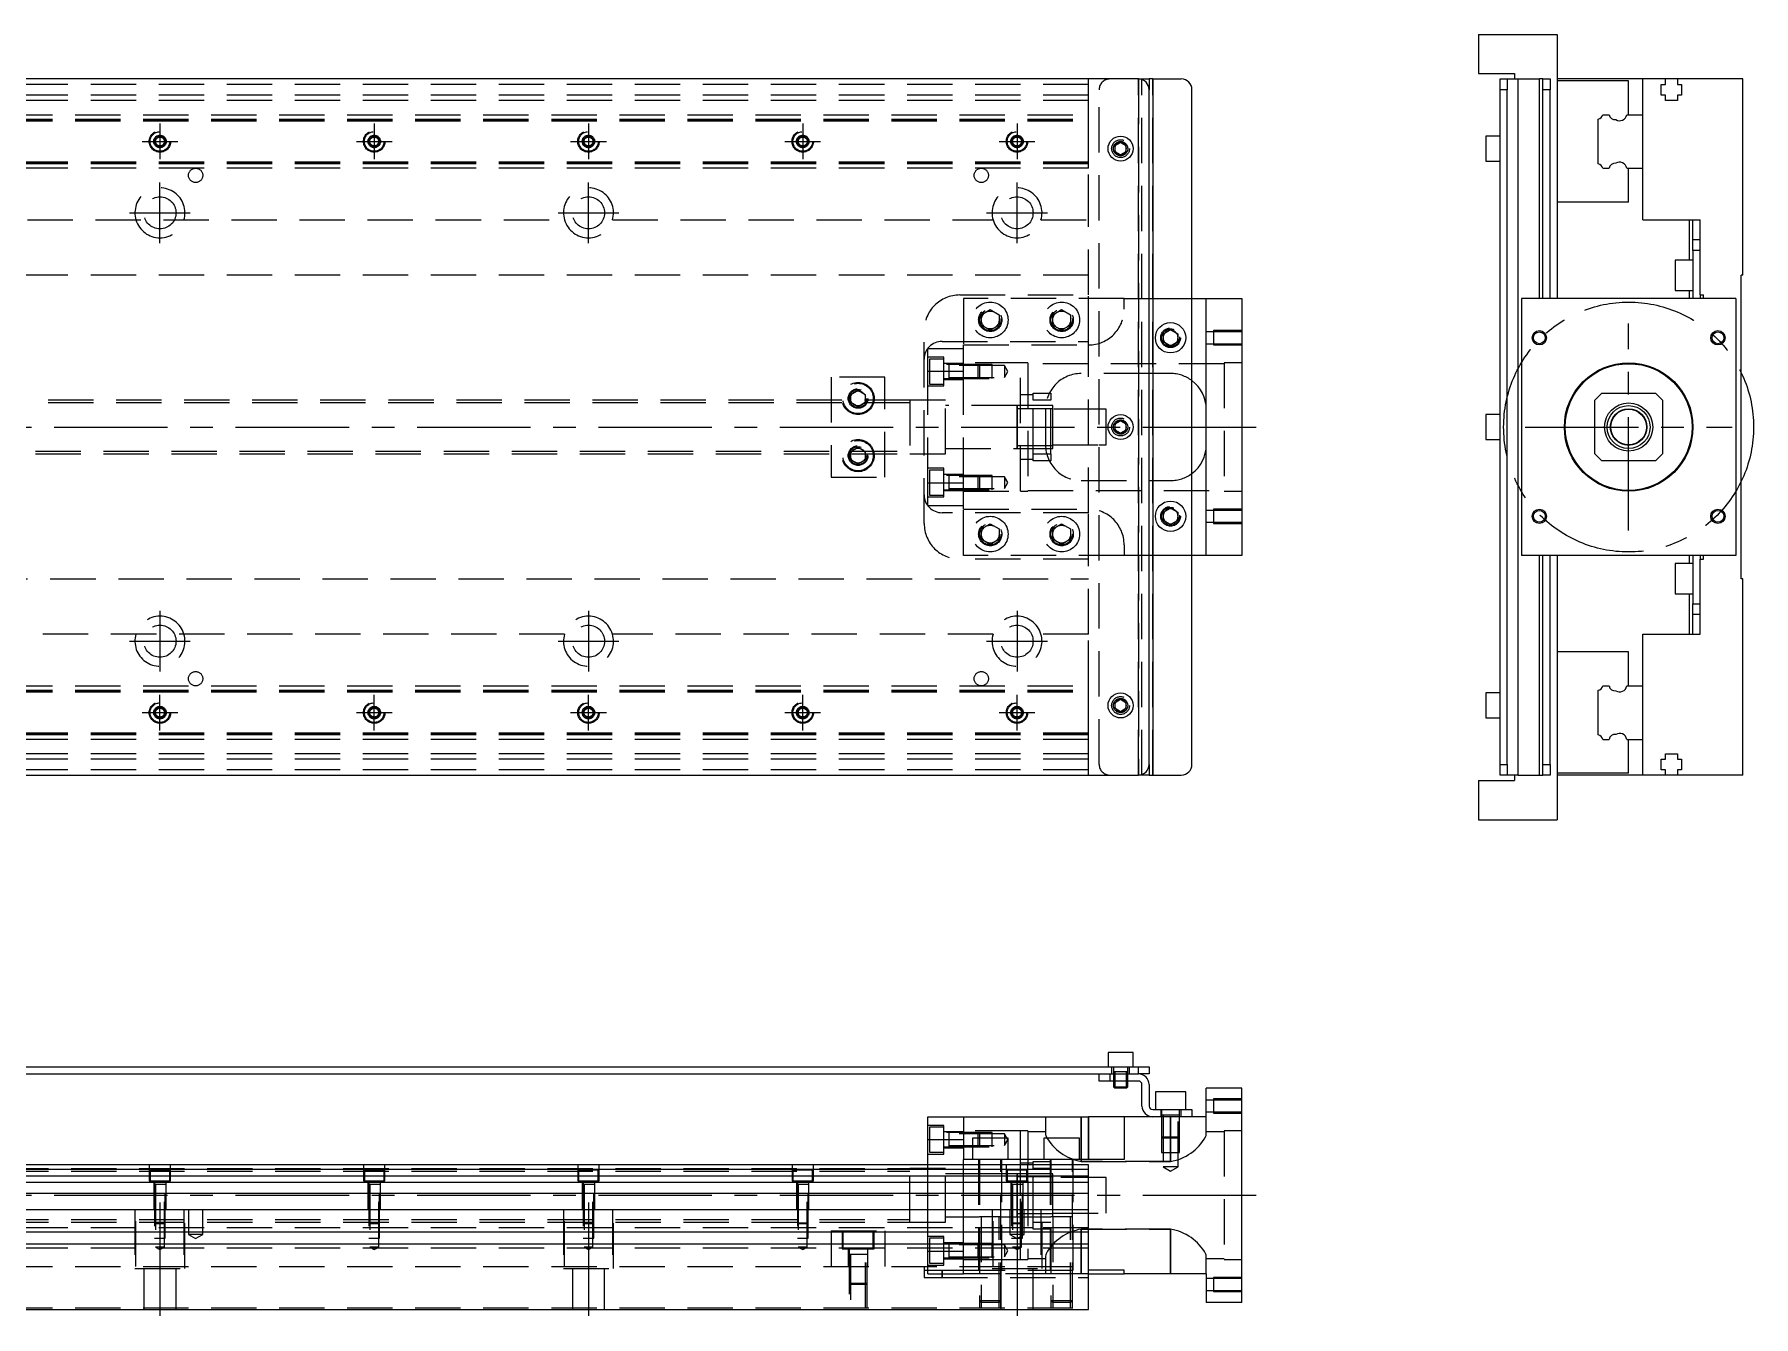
# Model space of a CAD drawing. Extents: x -21 to 963, y -308 to 112.
# Drawn here: x 481.8 to 963.3, y -249.2 to 110 of the extents above; entities that cross this region are included whole.
import ezdxf

# ---------------------------------------------------------------- set-up
doc = ezdxf.new("R2010")
doc.units = 0
doc.linetypes.add('CENTER', pattern=[50.8, 31.75, -6.35, 6.35, -6.35])
doc.linetypes.add('DASHED', pattern=[19.05, 12.7, -6.35])
doc.layers.get('0').update_dxf_attribs({"linetype": 'CONTINUOUS'})
doc.layers.add('CENTER', color=1, linetype='CENTER')

msp = doc.modelspace()

# ---------------------------------------------------------------- linework, layer by layer
at = {"color": 7, "linetype": 'CONTINUOUS'}
for p, q in [((886.27, 110), (886.27, 99)), ((886.27, 110), (908.27, 110)), ((908.27, 110), (908.27, 36)), ((791, 97.5), (3, 97.5)), ((791, 97.5), (794, 97.5)), ((794, 97.5), (794, 94.5)), ((795, 97.5), (794, 97.5)), ((795, 97.5), (795, -97.5)), ((795, 97.5), (803, 97.5)), ((886.27, 99), (896.27, 99)), ((892.27, 97.5), (894.27, 97.5)), ((892.27, 94.5), (892.27, 97.5)), ((894.27, 97.5), (897.27, 97.5)), ((894.27, 97.5), (894.27, 94.5)), ((896.27, 99), (896.27, 97.5)), ((897.27, 97.5), (897.27, -97.5)), ((897.27, 97.5), (903.27, 97.5)), ((903.27, 36), (903.27, 97.5)), ((904.27, 97.5), (903.27, 97.5)), ((904.27, 97.5), (906.27, 97.5)), ((904.27, 94.5), (904.27, 97.5)), ((906.27, 97.5), (906.27, 94.5)), ((932.27, 97.5), (908.27, 97.5)), ((928.27, 97), (908.27, 97)), ((928.27, 87.5), (928.27, 97)), ((932.27, 87.5), (932.27, 97.5)), ((938.57, 97.5), (932.27, 97.5)), ((941.97, 97.5), (938.57, 97.5)), ((938.57, 96), (938.57, 97.5)), ((941.97, 97.5), (941.97, 96)), ((960.27, 97.5), (941.97, 97.5)), ((960.27, 42.5), (960.27, 97.5)), ((794, -94.5), (794, 94.5)), ((806, -94.5), (806, 94.5)), ((894.27, 94.5), (892.27, 94.5)), ((892.27, -94.5), (892.27, 94.5)), ((894.27, -94.5), (894.27, 94.5)), ((906.27, 94.5), (904.27, 94.5)), ((904.27, 36), (904.27, 94.5)), ((906.27, 36), (906.27, 94.5)), ((937.42, 96), (938.57, 96)), ((937.42, 93), (937.42, 96)), ((938.57, 93), (937.42, 93)), ((938.57, 91.5), (938.57, 93)), ((941.97, 91.5), (938.57, 91.5)), ((941.97, 96), (943.12, 96)), ((941.97, 93), (941.97, 91.5)), ((943.12, 93), (941.97, 93)), ((943.12, 96), (943.12, 93)), ((921.022272, 87.5), (922.79668, 87.5)), ((927.747372, 87.5), (932.27, 87.5)), ((932.27, 72.5), (932.27, 87.5)), ((932.27, 72.5), (932.27, 87.5)), ((919.77, 73.752272), (919.77, 86.247728)), ((784.5, 78.866026), (786, 79.73205)), ((784.5, 77.133974), (784.5, 78.866026)), ((786, 76.26795), (784.5, 77.133974)), ((786, 79.73205), (787.5, 78.866026)), ((787.5, 77.133974), (786, 76.26795)), ((787.5, 78.866026), (787.5, 77.133974)), ((888.27, 81.5), (888.27, 78)), ((892.27, 81.5), (888.27, 81.5)), ((888.27, 78), (888.27, 74.5)), ((888.27, 74.5), (892.27, 74.5)), ((921.022272, 72.5), (922.79668, 72.5)), ((927.747372, 72.5), (932.27, 72.5)), ((928.27, 63), (928.27, 72.5)), ((932.27, 58), (932.27, 72.5)), ((928.27, 63), (908.27, 63)), ((932.27, 58), (948.27, 58)), ((945.27, 46.75), (945.27, 58)), ((946.27, 52.5), (946.27, 58)), ((948.27, 37), (948.27, 58)), ((946.27, 52.5), (948.27, 52.5)), ((946.27, 49.5), (946.27, 52.5)), ((948.27, 49.5), (946.27, 49.5)), ((946.27, 49.5), (946.27, 36)), ((941.27, 46.75), (941.27, 42.5)), ((946.27, 46.75), (941.27, 46.75)), ((941.27, 42.5), (941.27, 38.25)), ((960.27, 42.5), (959.77, 42.5)), ((959.77, -42.5), (959.77, 42.5)), ((806, 36), (810, 36)), ((810, 36), (820, 36)), ((810, -36), (810, 36)), ((820, 36), (820, -36)), ((958.27, 36), (898.27, 36)), ((898.27, 36), (898.27, -36)), ((941.27, 38.25), (946.27, 38.25)), ((945.27, 36), (945.27, 38.25)), ((948.27, 37), (949.27, 37)), ((948.27, 37), (948.27, 36)), ((949.27, 36), (949.27, 37)), ((958.27, 36), (958.27, -36)), ((798, 26.1547), (800, 27.309402)), ((798, 23.8453), (798, 26.1547)), ((800, 27.309402), (802, 26.1547)), ((802, 26.1547), (802, 23.8453)), ((800, 22.690598), (798, 23.8453)), ((802, 23.8453), (800, 22.690598)), ((920.77, 9.5), (918.77, 7.5)), ((918.77, -7.5), (918.77, 7.5)), ((920.77, 9.5), (935.77, 9.5)), ((937.77, 7.5), (935.77, 9.5)), ((937.77, 7.5), (937.77, -7.5)), ((784.5, 0.866026), (786, 1.73205)), ((784.5, -0.866026), (784.5, 0.866026)), ((786, 1.73205), (787.5, 0.866026)), ((787.5, 0.866026), (787.5, -0.866026)), ((888.27, 3.5), (888.27, 0)), ((892.27, 3.5), (888.27, 3.5)), ((888.27, 0), (888.27, -3.5)), ((786, -1.73205), (784.5, -0.866026)), ((787.5, -0.866026), (786, -1.73205)), ((888.27, -3.5), (892.27, -3.5)), ((918.77, -7.5), (920.77, -9.5)), ((935.77, -9.5), (920.77, -9.5)), ((935.77, -9.5), (937.77, -7.5)), ((798, -23.8453), (800, -22.690598)), ((798, -26.1547), (798, -23.8453)), ((800, -22.690598), (802, -23.8453)), ((802, -23.8453), (802, -26.1547)), ((800, -27.309402), (798, -26.1547)), ((802, -26.1547), (800, -27.309402)), ((810, -36), (806, -36)), ((820, -36), (810, -36)), ((958.27, -36), (898.27, -36)), ((903.27, -97.5), (903.27, -36)), ((904.27, -94.5), (904.27, -36)), ((906.27, -94.5), (906.27, -36)), ((908.27, -36), (908.27, -110)), ((941.27, -38.25), (941.27, -42.5)), ((946.27, -38.25), (941.27, -38.25)), ((945.27, -38.25), (945.27, -36)), ((946.27, -36), (946.27, -49.5)), ((948.27, -36), (948.27, -37)), ((948.27, -58), (948.27, -37)), ((948.27, -37), (949.27, -37)), ((949.27, -37), (949.27, -36)), ((941.27, -42.5), (941.27, -46.75)), ((960.27, -42.5), (959.77, -42.5)), ((960.27, -97.5), (960.27, -42.5)), ((941.27, -46.75), (946.27, -46.75)), ((945.27, -58), (945.27, -46.75)), ((946.27, -52.5), (946.27, -49.5)), ((946.27, -49.5), (948.27, -49.5)), ((948.27, -52.5), (946.27, -52.5)), ((946.27, -58), (946.27, -52.5)), ((932.27, -72.5), (932.27, -58)), ((932.27, -58), (948.27, -58)), ((928.27, -63), (908.27, -63)), ((928.27, -72.5), (928.27, -63)), ((784.5, -77.133974), (786, -76.26795)), ((786, -76.26795), (787.5, -77.133974)), ((888.27, -74.5), (888.27, -78)), ((892.27, -74.5), (888.27, -74.5)), ((919.77, -86.247728), (919.77, -73.752272)), ((921.022272, -72.5), (922.79668, -72.5)), ((927.747372, -72.5), (932.27, -72.5)), ((932.27, -87.5), (932.27, -72.5)), ((932.27, -87.5), (932.27, -72.5)), ((784.5, -78.866026), (784.5, -77.133974)), ((786, -79.73205), (784.5, -78.866026)), ((787.5, -78.866026), (786, -79.73205)), ((787.5, -77.133974), (787.5, -78.866026)), ((888.27, -78), (888.27, -81.5)), ((888.27, -81.5), (892.27, -81.5)), ((921.022272, -87.5), (922.79668, -87.5)), ((927.747372, -87.5), (932.27, -87.5)), ((928.27, -97), (928.27, -87.5)), ((932.27, -97.5), (932.27, -87.5)), ((794, -94.5), (794, -97.5)), ((892.27, -94.5), (894.27, -94.5)), ((892.27, -97.5), (892.27, -94.5)), ((894.27, -94.5), (894.27, -97.5)), ((904.27, -94.5), (906.27, -94.5)), ((904.27, -97.5), (904.27, -94.5)), ((906.27, -94.5), (906.27, -97.5)), ((937.42, -93), (938.57, -93)), ((937.42, -96), (937.42, -93)), ((938.57, -96), (937.42, -96)), ((938.57, -91.5), (941.97, -91.5)), ((938.57, -93), (938.57, -91.5)), ((938.57, -97.5), (938.57, -96)), ((941.97, -91.5), (941.97, -93)), ((941.97, -93), (943.12, -93)), ((941.97, -96), (941.97, -97.5)), ((943.12, -96), (941.97, -96)), ((943.12, -93), (943.12, -96)), ((3, -97.5), (791, -97.5)), ((794, -97.5), (791, -97.5)), ((794, -97.5), (795, -97.5)), ((795, -97.5), (803, -97.5)), ((886.27, -99), (896.27, -99)), ((886.27, -99), (886.27, -110)), ((894.27, -97.5), (892.27, -97.5)), ((897.27, -97.5), (894.27, -97.5)), ((896.27, -97.5), (896.27, -99)), ((897.27, -97.5), (903.27, -97.5)), ((903.27, -97.5), (904.27, -97.5)), ((906.27, -97.5), (904.27, -97.5)), ((928.27, -97), (908.27, -97)), ((932.27, -97.5), (908.27, -97.5)), ((938.57, -97.5), (932.27, -97.5)), ((941.97, -97.5), (938.57, -97.5)), ((960.27, -97.5), (941.97, -97.5)), ((886.27, -110), (908.27, -110)), ((789.5, -175.199332), (782.5, -175.199332)), ((782.5, -175.199332), (782.5, -179.199332)), ((789.5, -179.199332), (789.5, -175.199332)), ((472, -179.2), (791, -179.2)), ((472, -181.2), (783, -181.2)), ((780, -183.199332), (780, -181.199332)), ((783, -181.199332), (783, -183.199332)), ((783, -181.199332), (791, -181.199332)), ((783, -181.199332), (791, -181.199332)), ((791, -181.199332), (791, -179.199332)), ((791, -179.199332), (794, -179.199332)), ((794, -181.199332), (791, -181.199332)), ((794, -179.199332), (794, -181.199332)), ((783, -183.199332), (780, -183.199332)), ((791, -183.199332), (783, -183.199332)), ((784, -183.199332), (784, -184.849332)), ((784, -184.849332), (788, -184.849332)), ((784, -184.849332), (784.35, -185.199332)), ((784.35, -183.199332), (784.35, -185.199332)), ((787.65, -185.199332), (784.35, -185.199332)), ((787.65, -185.199332), (787.65, -183.199332)), ((787.65, -185.199332), (788, -184.849332)), ((788, -184.849332), (788, -183.199332)), ((792, -190.199332), (792, -184.199332)), ((794, -184.199332), (794, -190.199332)), ((804.25, -186.199332), (795.75, -186.199332)), ((795.75, -186.199332), (795.75, -191.199332)), ((804.25, -191.199332), (804.25, -186.199332)), ((810, -193.199332), (810, -185.199332)), ((820, -185.199332), (810, -185.199332)), ((820, -245.199332), (820, -185.199332)), ((795, -191.199332), (803, -191.199332)), ((803, -193.199332), (803, -191.199332)), ((803, -191.199332), (806, -191.199332)), ((806, -191.199332), (806, -193.199332)), ((732, -199.546856), (732, -193.199332)), ((732, -193.199332), (742, -193.199332)), ((742, -193.199332), (742, -205.199332)), ((742, -193.199332), (777, -193.199332)), ((777, -205.199332), (777, -193.199332)), ((787, -193.199332), (777, -193.199332)), ((787, -193.199332), (787, -205.199332)), ((795, -193.199332), (787, -193.199332)), ((803, -193.199332), (795, -193.199332)), ((806, -193.199332), (803, -193.199332)), ((810, -193.199332), (806, -193.199332)), ((732, -199.546856), (742, -199.546856)), ((732, -206.699332), (732, -199.546856)), ((754.5, -199.199332), (744.5, -199.199332)), ((744.5, -199.199332), (744.5, -205.199332)), ((754.5, -205.199332), (754.5, -199.199332)), ((774.5, -199.199332), (764.5, -199.199332)), ((764.5, -199.199332), (764.5, -205.199332)), ((774.5, -205.199332), (774.5, -199.199332)), ((777, -206.7), (465.5, -206.7)), ((742, -206.699332), (742, -205.199332)), ((787, -205.199332), (742, -205.199332)), ((777, -247.199332), (777, -206.699332)), ((777, -207.952272), (465.5, -207.952272)), ((465.5, -209.72668), (777, -209.72668)), ((777, -211.623076), (465.5, -211.623076)), ((757, -214.999278), (757, -209.499332)), ((758, -210.074332), (757, -210.074332)), ((759.75, -210.074332), (758, -210.074332)), ((761.5, -210.074332), (759.75, -210.074332)), ((766.5, -210.074332), (761.5, -210.074332)), ((767, -210.074332), (766.5, -210.074332)), ((777, -214.677372), (465.5, -214.677372)), ((757, -221.199338), (757, -214.999278)), ((17, -219.2), (777, -219.2)), ((757, -220.324332), (767, -220.324332)), ((777, -225.5), (17, -225.5)), ((777, -228.9), (17, -228.9)), ((787, -236.199332), (777, -236.199332)), ((777, -237.199332), (787, -237.199332)), ((787, -237.199332), (787, -236.199332)), ((810, -237.199332), (787, -237.199332)), ((810, -237.199332), (810, -245.199332)), ((820, -245.199332), (810, -245.199332)), ((17, -247.2), (777, -247.2))]:
    msp.add_line(p, q, dxfattribs=at)
at = {"color": 3, "linetype": 'DASHED'}
for p, q in [((777, 87.5), (777, 97.5)), ((791, -97.5), (791, 97.5)), ((791, 97.5), (791, -97.5)), ((792, -97.5), (792, 97.5)), ((795, -97.5), (795, 97.5)), ((777, 96), (17, 96)), ((777, 93), (17, 93)), ((777, 91.5), (17, 91.5)), ((780, -94.5), (780, 94.5)), ((17, 87.5), (777, 87.5)), ((777, 86.247728), (777, 87.5)), ((17, 86.247728), (777, 86.247728)), ((17, 86.1147), (777, 86.1147)), ((17, 86.1), (777, 86.1)), ((17, 85.8), (777, 85.8)), ((777, 73.752272), (777, 86.247728)), ((515.5, 80), (515.516134, 80.21941)), ((515.75, 80.721688), (517, 81.443376)), ((515.75, 79.278312), (515.75, 80.721688)), ((517, 78.556624), (515.75, 79.278312)), ((517, 81.443376), (518.25, 80.721688)), ((518.25, 79.278312), (517, 78.556624)), ((518.25, 80.721688), (518.25, 79.278312)), ((575.5, 80), (575.516134, 80.21941)), ((575.75, 80.721688), (577, 81.443376)), ((575.75, 79.278312), (575.75, 80.721688)), ((577, 78.556624), (575.75, 79.278312)), ((577, 81.443376), (578.25, 80.721688)), ((578.25, 79.278312), (577, 78.556624)), ((578.25, 80.721688), (578.25, 79.278312)), ((635.5, 80), (635.516134, 80.21941)), ((635.75, 80.721688), (637, 81.443376)), ((635.75, 79.278312), (635.75, 80.721688)), ((637, 78.556624), (635.75, 79.278312)), ((637, 81.443376), (638.25, 80.721688)), ((638.25, 79.278312), (637, 78.556624)), ((638.25, 80.721688), (638.25, 79.278312)), ((695.5, 80), (695.516134, 80.21941)), ((695.75, 80.721688), (697, 81.443376)), ((695.75, 79.278312), (695.75, 80.721688)), ((697, 78.556624), (695.75, 79.278312)), ((697, 81.443376), (698.25, 80.721688)), ((698.25, 79.278312), (697, 78.556624)), ((698.25, 80.721688), (698.25, 79.278312)), ((755.75, 80.721688), (757, 81.443376)), ((755.75, 79.278312), (755.75, 80.721688)), ((757, 78.556624), (755.75, 79.278312)), ((757, 81.443376), (758.25, 80.721688)), ((758.25, 79.278312), (757, 78.556624)), ((758.25, 80.721688), (758.25, 79.278312)), ((758.477374, 80.25955), (758.5, 80)), ((787.973226, 78.326156), (788, 78)), ((777, 74.2), (17, 74.2)), ((777, 73.9), (17, 73.9)), ((777, 73.8853), (17, 73.8853)), ((777, 73.752272), (17, 73.752272)), ((777, 72.5), (17, 72.5)), ((777, 72.5), (777, 73.752272)), ((777, 58), (777, 72.5)), ((403.708204, 58), (630.291796, 58)), ((643.708204, 58), (750.291796, 58)), ((763.708204, 58), (777, 58)), ((777, 37), (777, 58)), ((777, 42.5), (29.1, 42.5)), ((741, 37), (777, 37)), ((742, 36), (742, 23)), ((787, 36), (742, 36)), ((777, 24), (777, 37)), ((787, 33), (787, 36)), ((787, 36), (794, 36)), ((794, 36), (806, 36)), ((747, 31.443376), (749.5, 32.886752)), ((747, 28.556624), (747, 31.443376)), ((749.5, 32.886752), (752, 31.443376)), ((752, 31.443376), (752, 28.556624)), ((752.477798, 30.364306), (752.5, 30)), ((767, 31.443376), (769.5, 32.886752)), ((767, 28.556624), (767, 31.443376)), ((769.5, 32.886752), (772, 31.443376)), ((772, 31.443376), (772, 28.556624)), ((772.477798, 30.364306), (772.5, 30)), ((731, -27), (731, 27)), ((749.5, 27.113248), (747, 28.556624)), ((752, 28.556624), (749.5, 27.113248)), ((769.5, 27.113248), (767, 28.556624)), ((772, 28.556624), (769.5, 27.113248)), ((802.483582, 25.286038), (802.5, 25)), ((812, 26.65), (810, 26.65)), ((812, 26.999994), (812, 23.000006)), ((820, 26.999994), (812, 26.999994)), ((820, 26.65), (812, 26.65)), ((732, 22), (742, 22)), ((732, 15.652476), (732, 22)), ((736.5, 19.55635), (732, 19.55635)), ((736, 24), (777, 24)), ((736.5, 11.55635), (736.5, 19.55635)), ((742, 15.652476), (742, 23)), ((742, 23), (777, 23)), ((742, 15.652476), (742, 22)), ((777, -24), (777, 24)), ((810, 23.35), (812, 23.35)), ((812, 23.35), (820, 23.35)), ((812, 23.000006), (820, 23.000006)), ((732, 15.652476), (742, 15.652476)), ((732, -15.652476), (732, 15.652476)), ((732.5, 19.05635), (732.5, 12.05635)), ((736.5, 19.05635), (732.5, 19.05635)), ((742, 17.80635), (736.5, 17.80635)), ((750, 17.556344), (736.5, 17.556344)), ((737.9, 17.556354), (737.9, 13.556344)), ((753.5, 17.20635), (737.9, 17.20635)), ((758, 18), (742, 18)), ((758, 18), (742, 18)), ((742, -15.652476), (742, 15.652476)), ((742, -15.652476), (742, 15.652476)), ((746.15, 13.55635), (746.15, 17.55635)), ((746.5, 17.20635), (746.15, 17.55635)), ((746.5, 17.20635), (746.5, 13.90635)), ((750, 13.556354), (750, 17.556344)), ((753.5, 17.20635), (753.5, 13.90635)), ((754.452628, 15.55635), (753.5, 17.20635)), ((753.5, 13.90635), (754.452628, 15.55635)), ((758, -18), (758, 18)), ((760, 18), (758, 18)), ((760, 18), (760, -18)), ((815, 17.75), (760, 17.75)), ((794, 15), (775, 15)), ((800, 15), (794, 15)), ((815, 18), (815, -18)), ((820, 18), (815, 18)), ((720, 14), (705, 14)), ((705, 14), (705, -14)), ((710.5, 9.1547), (712.5, 10.309402)), ((712.5, 10.309402), (714.5, 9.1547)), ((720, -14), (720, 14)), ((732, 11.55635), (736.5, 11.55635)), ((732.5, 12.05635), (736.5, 12.05635)), ((736.5, 13.556354), (750, 13.556354)), ((736.5, 13.30635), (742, 13.30635)), ((737.9, 13.90635), (753.5, 13.90635)), ((746.15, 13.55635), (746.5, 13.90635)), ((727.005, 7.5), (425, 7.5)), ((727, 6.75), (425, 6.75)), ((710, 8), (710.018502, 8.303588)), ((710.5, 6.8453), (710.5, 9.1547)), ((712.5, 5.690598), (710.5, 6.8453)), ((714.5, 6.8453), (712.5, 5.690598)), ((714.5, 9.1547), (714.5, 6.8453)), ((737, 7.5), (727.005, 7.5)), ((727.005, 7.5), (727.005, -7.5)), ((737, -7.5), (737, 7.5)), ((737, -7.5), (737, 7.5)), ((757.005, 6), (737, 6)), ((756.995, 6), (737, 6)), ((766.5, 6), (756.995, 6)), ((757.005, 6), (756.995, 6)), ((757, -6.000006), (757, 6.000006)), ((757, 5.125), (757, 6.000006)), ((757, 5.325034), (757, 6)), ((757, 6), (757, -6)), ((757, 5.125), (757, -5.125)), ((767, 5.125), (757, 5.125)), ((766.5, 6), (757.005, 6)), ((761.5, 9), (758, 9)), ((761.5, 9.5), (766.5, 9.5)), ((761.5, 7.5), (761.5, 9.5)), ((761.5, -7.5), (761.5, 7.5)), ((766.5, 7.5), (761.5, 7.5)), ((765, 5), (765, -5)), ((766.5, 9.5), (766.5, 7.5)), ((766.5, -7.5), (766.5, 7.5)), ((767, 6), (766.5, 6)), ((767, -6), (767, 6)), ((780, 5), (767, 5)), ((782, 5), (780, 5)), ((782, -5), (782, 5)), ((784, 0), (784.023172, 0.30356)), ((425, -6.75), (727, -6.75)), ((425, -7.5), (727.005, -7.5)), ((710.5, -6.8453), (712.5, -5.690598)), ((710.5, -9.1547), (710.5, -6.8453)), ((712.5, -10.309402), (710.5, -9.1547)), ((712.5, -5.690598), (714.5, -6.8453)), ((714.5, -9.1547), (712.5, -10.309402)), ((714.5, -6.8453), (714.5, -9.1547)), ((714.983582, -7.713962), (715, -8)), ((727.005, -7.5), (737, -7.5)), ((737, -6), (757.005, -6)), ((737, -6), (756.995, -6)), ((756.995, -6), (766.5, -6)), ((756.995, -6), (757.005, -6)), ((757, -6.000006), (757, -5.125)), ((757, -5.125), (767, -5.125)), ((757, -6), (757, -5.325218)), ((757.005, -6), (766.5, -6)), ((758, -9), (761.5, -9)), ((761.5, -7.5), (766.5, -7.5)), ((761.5, -9.5), (761.5, -7.5)), ((766.5, -9.5), (761.5, -9.5)), ((766.5, -6), (767, -6)), ((766.5, -7.5), (766.5, -9.5)), ((767, -5), (780, -5)), ((780, -5), (782, -5)), ((705, -14), (720, -14)), ((736.5, -11.55635), (732, -11.55635)), ((732.5, -12.05635), (732.5, -19.05635)), ((736.5, -12.05635), (732.5, -12.05635)), ((736.5, -19.55635), (736.5, -11.55635)), ((742, -13.30635), (736.5, -13.30635)), ((750, -13.556354), (736.5, -13.556347)), ((737.9, -13.556344), (737.9, -17.556354)), ((753.5, -13.90635), (737.9, -13.90635)), ((746.15, -17.55635), (746.15, -13.55635)), ((746.5, -13.90635), (746.15, -13.55635)), ((746.5, -13.90635), (746.5, -17.20635)), ((750, -17.556344), (750, -13.556354)), ((753.5, -13.90635), (753.5, -17.20635)), ((754.452628, -15.55635), (753.5, -13.90635)), ((732, -15.652476), (742, -15.652476)), ((732, -22), (732, -15.652476)), ((732.5, -19.05635), (736.5, -19.05635)), ((736.5, -17.556351), (750, -17.556344)), ((736.5, -17.80635), (742, -17.80635)), ((737.9, -17.20635), (753.5, -17.20635)), ((742, -22), (742, -15.652476)), ((742, -23), (742, -15.652476)), ((742, -18), (758, -18)), ((742, -18), (758, -18)), ((746.15, -17.55635), (746.5, -17.20635)), ((753.5, -17.20635), (754.452628, -15.55635)), ((758, -18), (760, -18)), ((760, -17.75), (815, -17.75)), ((775, -15), (794, -15)), ((794, -15), (800, -15)), ((815, -18), (820, -18)), ((732, -19.55635), (736.5, -19.55635)), ((732, -22), (742, -22)), ((777, -24), (736, -24)), ((742, -23), (777, -23)), ((742, -36), (742, -23)), ((777, -37), (777, -24)), ((812, -23.35), (810, -23.35)), ((812, -23.000006), (812, -26.999994)), ((820, -23.000006), (812, -23.000006)), ((820, -23.35), (812, -23.35)), ((747, -28.556624), (749.5, -27.113248)), ((747, -31.443376), (747, -28.556624)), ((749.5, -27.113248), (752, -28.556624)), ((752, -28.556624), (752, -31.443376)), ((767, -28.556624), (769.5, -27.113248)), ((767, -31.443376), (767, -28.556624)), ((769.5, -27.113248), (772, -28.556624)), ((772, -28.556624), (772, -31.443376)), ((802.483582, -24.713962), (802.5, -25)), ((810, -26.65), (812, -26.65)), ((812, -26.65), (820, -26.65)), ((812, -26.999994), (820, -26.999994)), ((746.5, -30), (746.520026, -29.653944)), ((749.5, -32.886752), (747, -31.443376)), ((752, -31.443376), (749.5, -32.886752)), ((766.5, -30), (766.520026, -29.653944)), ((769.5, -32.886752), (767, -31.443376)), ((772, -31.443376), (769.5, -32.886752)), ((787, -33), (787, -36)), ((777, -37), (741, -37)), ((787, -36), (742, -36)), ((777, -58), (777, -37)), ((794, -36), (787, -36)), ((806, -36), (794, -36)), ((29.1, -42.5), (777, -42.5)), ((630.291796, -58), (403.708204, -58)), ((750.291796, -58), (643.708204, -58)), ((777, -58), (763.708204, -58)), ((777, -72.5), (777, -58)), ((17, -72.5), (777, -72.5)), ((17, -73.752272), (777, -73.752272)), ((17, -73.8853), (777, -73.8853)), ((17, -73.9), (777, -73.9)), ((17, -74.2), (777, -74.2)), ((777, -73.752272), (777, -72.5)), ((777, -86.247728), (777, -73.752272)), ((515.5, -80), (515.516134, -79.78059)), ((515.75, -79.278312), (517, -78.556624)), ((515.75, -80.721688), (515.75, -79.278312)), ((517, -81.443376), (515.75, -80.721688)), ((517, -78.556624), (518.25, -79.278312)), ((518.25, -80.721688), (517, -81.443376)), ((518.25, -79.278312), (518.25, -80.721688)), ((575.5, -80), (575.516134, -79.78059)), ((575.75, -79.278312), (577, -78.556624)), ((575.75, -80.721688), (575.75, -79.278312)), ((577, -81.443376), (575.75, -80.721688)), ((577, -78.556624), (578.25, -79.278312)), ((578.25, -80.721688), (577, -81.443376)), ((578.25, -79.278312), (578.25, -80.721688)), ((635.5, -80), (635.516134, -79.78059)), ((635.75, -79.278312), (637, -78.556624)), ((635.75, -80.721688), (635.75, -79.278312)), ((637, -81.443376), (635.75, -80.721688)), ((637, -78.556624), (638.25, -79.278312)), ((638.25, -80.721688), (637, -81.443376)), ((638.25, -79.278312), (638.25, -80.721688)), ((695.5, -80), (695.516134, -79.78059)), ((695.75, -79.278312), (697, -78.556624)), ((695.75, -80.721688), (695.75, -79.278312)), ((697, -81.443376), (695.75, -80.721688)), ((697, -78.556624), (698.25, -79.278312)), ((698.25, -80.721688), (697, -81.443376)), ((698.25, -79.278312), (698.25, -80.721688)), ((755.75, -79.278312), (757, -78.556624)), ((755.75, -80.721688), (755.75, -79.278312)), ((757, -81.443376), (755.75, -80.721688)), ((757, -78.556624), (758.25, -79.278312)), ((758.25, -80.721688), (757, -81.443376)), ((758.25, -79.278312), (758.25, -80.721688)), ((758.477374, -79.74045), (758.5, -80)), ((784, -78), (784.030168, -77.653934)), ((777, -85.8), (17, -85.8)), ((777, -86.1), (17, -86.1)), ((777, -86.1147), (17, -86.1147)), ((777, -86.247728), (17, -86.247728)), ((777, -87.5), (777, -86.247728)), ((777, -87.5), (17, -87.5)), ((777, -97.5), (777, -87.5)), ((777, -91.5), (17, -91.5)), ((777, -93), (17, -93)), ((777, -96), (17, -96)), ((780, -181.199332), (783, -181.199332)), ((783.5, -179.199332), (783.5, -181.199332)), ((788.000006, -180.599332), (783.999994, -180.599332)), ((788.000006, -180.599332), (783.999994, -180.599332)), ((784, -179.199332), (784, -183.199332)), ((784.000006, -181.199332), (784.000006, -183.199332)), ((784.35, -180.599332), (784.35, -183.199332)), ((787.65, -183.199332), (787.65, -180.599332)), ((787.999994, -183.199332), (787.999994, -181.199332)), ((788, -183.199332), (788, -179.199332)), ((788.5, -181.199332), (788.5, -179.199332)), ((797.25, -191.199332), (797.25, -193.199332)), ((797.500006, -191.199332), (797.500006, -203.199332)), ((802.499994, -203.199332), (802.499994, -191.199332)), ((812, -188.549332), (810, -188.549332)), ((810, -191.849332), (812, -191.849332)), ((812, -188.199338), (812, -192.199326)), ((820, -188.199338), (812, -188.199338)), ((820, -188.549332), (812, -188.549332)), ((812, -191.849332), (820, -191.849332)), ((812, -192.199326), (820, -192.199326)), ((736.5, -195.642982), (732, -195.642982)), ((732.5, -196.142982), (732.5, -199.642982)), ((736.5, -196.142982), (732.5, -196.142982)), ((736.5, -203.642982), (736.5, -195.642982)), ((758, -197.199332), (742, -197.199332)), ((758, -205.199332), (758, -197.199332)), ((760, -197.199332), (758, -197.199332)), ((760, -197.199332), (760, -206.699332)), ((765, -193.199332), (765, -198.16811)), ((775, -205.709206), (775, -193.199332)), ((775, -193.199332), (775, -205.199332)), ((777, -193.199332), (777, -205.199332)), ((802.500006, -192.799332), (797.499994, -192.799332)), ((797.9, -192.799332), (797.9, -207.199332)), ((800, -193.199332), (800, -205.709206)), ((800, -199.199332), (800, -193.199332)), ((802.1, -207.199332), (802.1, -192.799332)), ((810, -198.16811), (810, -193.199332)), ((815, -197.199332), (815, -233.199332)), ((820, -197.199332), (815, -197.199332)), ((732.5, -199.642982), (732.5, -203.142982)), ((742, -197.392982), (736.5, -197.392982)), ((750, -197.642988), (736.5, -197.642981)), ((736.5, -201.642985), (750, -201.642978)), ((736.5, -201.892982), (742, -201.892982)), ((737.9, -197.642978), (737.9, -201.642988)), ((753.5, -197.992982), (737.9, -197.992982)), ((737.9, -201.292982), (753.5, -201.292982)), ((746.15, -199.199332), (746.15, -197.642982)), ((746.5, -197.992982), (746.15, -197.642982)), ((746.15, -199.642982), (746.15, -199.199332)), ((746.15, -201.642982), (746.15, -199.642982)), ((746.15, -201.642982), (746.5, -201.292982)), ((746.5, -197.992982), (746.5, -199.199332)), ((746.5, -199.199332), (746.5, -199.642982)), ((746.5, -199.642982), (746.5, -201.292982)), ((750, -199.199332), (750, -197.642988)), ((750, -201.642978), (750, -199.199332)), ((753.5, -197.992982), (753.5, -201.292982)), ((754.452628, -199.642982), (753.5, -197.992982)), ((753.5, -201.292982), (754.452628, -199.642982)), ((765, -197.449332), (760, -197.449332)), ((765, -198.16811), (765.034792, -198.435032)), ((765.034792, -198.435032), (765.13642, -198.740558)), ((797.5, -198.799332), (802.5, -198.799332)), ((797.5, -198.799332), (797.9, -199.199332)), ((802.1, -199.199332), (797.9, -199.199332)), ((800, -205.709206), (800, -199.199332)), ((802.1, -199.199332), (802.5, -198.799332)), ((809.823178, -198.83366), (809.954746, -198.476042)), ((809.954746, -198.476042), (810, -198.16811)), ((815, -197.449332), (810, -197.449332)), ((514, -206.7), (514, -211.2)), ((520, -211.2), (520, -206.7)), ((574, -206.7), (574, -211.2)), ((580, -211.2), (580, -206.7)), ((634, -206.7), (634, -211.2)), ((640, -211.2), (640, -206.7)), ((694, -206.7), (694, -211.2)), ((700, -211.2), (700, -206.7)), ((732, -203.642982), (736.5, -203.642982)), ((732, -219.199332), (732, -206.699332)), ((732.5, -203.142982), (736.5, -203.142982)), ((742, -219.199332), (742, -206.699332)), ((746.25, -205.199332), (746.25, -236.199332)), ((746.499923, -205.199332), (746.500006, -246.699332)), ((752.499994, -246.699332), (752.500077, -205.199332)), ((752.75, -236.199332), (752.75, -205.199332)), ((754, -206.7), (754, -211.2)), ((758, -206.699332), (758, -205.199332)), ((761.5, -206.199332), (758, -206.199332)), ((758, -208.199332), (758, -206.699332)), ((760, -211.2), (760, -206.7)), ((761.5, -205.699332), (766.5, -205.699332)), ((761.5, -206.699332), (761.5, -205.699332)), ((761.5, -207.699332), (761.5, -206.699332)), ((766.25, -205.199332), (766.25, -236.199332)), ((766.499923, -205.199332), (766.500006, -246.699332)), ((772.499994, -246.699332), (772.500077, -205.199332)), ((772.75, -236.199332), (772.75, -205.199332)), ((775, -205.199332), (775, -205.709206)), ((775, -205.709206), (800, -205.709206)), ((800, -205.709206), (775, -205.709206)), ((797.500006, -203.199332), (802.499994, -203.199332)), ((54, -207.699332), (727.005, -207.699332)), ((54, -208.449332), (727, -208.449332)), ((514, -211.2), (520, -211.2)), ((519.75, -208.2), (514.25, -208.2)), ((514.25, -208.2), (514.25, -211.2)), ((515.25, -211.2), (515.25, -219.2)), ((515.500006, -211.2), (515.500006, -227.2)), ((518.499994, -227.2), (518.499994, -211.2)), ((518.75, -219.2), (518.75, -211.2)), ((519.75, -211.2), (519.75, -208.2)), ((574, -211.2), (580, -211.2)), ((579.75, -208.2), (574.25, -208.2)), ((574.25, -208.2), (574.25, -211.2)), ((575.25, -211.2), (575.25, -219.2)), ((575.500006, -211.2), (575.500006, -227.2)), ((578.499994, -227.2), (578.499994, -211.2)), ((578.75, -219.2), (578.75, -211.2)), ((579.75, -211.2), (579.75, -208.2)), ((634, -211.2), (640, -211.2)), ((639.75, -208.2), (634.25, -208.2)), ((634.25, -208.2), (634.25, -211.2)), ((635.25, -211.2), (635.25, -219.2)), ((635.500006, -211.2), (635.500006, -227.2)), ((638.499994, -227.2), (638.499994, -211.2)), ((638.75, -219.2), (638.75, -211.2)), ((639.75, -211.2), (639.75, -208.2)), ((694, -211.2), (700, -211.2)), ((699.75, -208.2), (694.25, -208.2)), ((694.25, -208.2), (694.25, -211.2)), ((695.25, -211.2), (695.25, -219.2)), ((695.500006, -211.2), (695.500006, -227.2)), ((698.499994, -227.2), (698.499994, -211.2)), ((698.75, -219.2), (698.75, -211.2)), ((699.75, -211.2), (699.75, -208.2)), ((737, -207.699332), (726.995, -207.699332)), ((727, -222.699338), (727, -207.699326)), ((737, -222.699332), (737, -207.699332)), ((742, -209.199332), (737, -209.199332)), ((746.5, -209.199332), (742, -209.199332)), ((752.5, -209.199332), (746.5, -209.199332)), ((754.25, -209.199332), (752.5, -209.199332)), ((754, -211.2), (760, -211.2)), ((759.75, -208.2), (754.25, -208.2)), ((754.25, -208.2), (754.25, -211.2)), ((757, -209.199332), (754.25, -209.199332)), ((755.25, -211.2), (755.25, -219.2)), ((755.500006, -211.2), (755.500006, -227.2)), ((757, -209.199332), (756.995, -209.199332)), ((757, -209.199332), (757, -209.200168)), ((758, -209.199332), (757, -209.199332)), ((757.005, -209.199332), (757, -209.199332)), ((757, -209.200168), (757, -214.999288)), ((758, -215.199332), (758, -208.199332)), ((759.75, -209.199332), (758, -209.199332)), ((758.499994, -227.2), (758.499994, -211.2)), ((758.75, -219.2), (758.75, -211.2)), ((759.75, -211.2), (759.75, -208.2)), ((761.5, -209.199332), (759.75, -209.199332)), ((760, -211.199332), (760, -233.199332)), ((766.5, -207.699332), (761.5, -207.699332)), ((761.5, -222.699332), (761.5, -207.699332)), ((766.5, -209.199332), (761.5, -209.199332)), ((767, -209.199332), (766.5, -209.199332)), ((767, -215.199332), (767, -209.199332)), ((782, -210.199332), (767, -210.199332)), ((782, -215.199332), (782, -210.199332)), ((802.1, -207.199332), (797.9, -207.199332)), ((797.9, -207.199332), (800, -208.411768)), ((800, -208.411768), (802.1, -207.199332)), ((518.500006, -212.2), (515.499994, -212.2)), ((515.75, -212.2), (515.75, -229.7)), ((518.25, -229.7), (518.25, -212.2)), ((578.500006, -212.2), (575.499994, -212.2)), ((575.75, -212.2), (575.75, -229.7)), ((578.25, -229.7), (578.25, -212.2)), ((638.500006, -212.2), (635.499994, -212.2)), ((635.75, -212.2), (635.75, -229.7)), ((638.25, -229.7), (638.25, -212.2)), ((698.500006, -212.2), (695.499994, -212.2)), ((695.75, -212.2), (695.75, -229.7)), ((698.25, -229.7), (698.25, -212.2)), ((758.500006, -212.2), (755.499994, -212.2)), ((755.75, -212.2), (755.75, -229.7)), ((757, -214.999288), (757, -215.39937)), ((757, -215.39937), (757, -221.199332)), ((758, -228.899332), (758, -215.199332)), ((758.25, -229.7), (758.25, -212.2)), ((767, -221.199332), (767, -215.199332)), ((782, -220.199332), (782, -215.199332)), ((510, -219.2), (510, -235.7)), ((510.291796, -235.2), (510.291796, -219.2)), ((523.708204, -219.2), (523.708204, -235.2)), ((524, -235.7), (524, -219.2)), ((525, -219.2), (525, -226.2)), ((529, -226.2), (529, -219.2)), ((630, -219.2), (630, -235.7)), ((630.291796, -235.2), (630.291796, -219.2)), ((643.708204, -219.2), (643.708204, -235.2)), ((644, -235.7), (644, -219.2)), ((732, -225.499332), (732, -219.199332)), ((737, -221.199332), (742, -221.199332)), ((742, -225.499332), (742, -219.199332)), ((742, -221.199332), (746.39999, -221.199332)), ((752.500006, -221.199332), (746.499994, -221.199332)), ((747, -221.199332), (747, -246.699332)), ((750, -219.2), (750, -235.7)), ((750.291796, -235.2), (750.291796, -219.2)), ((752, -246.699332), (752, -221.199332)), ((752.60001, -221.199332), (757.005, -221.199332)), ((755, -219.199332), (755, -226.199332)), ((756.995, -221.199332), (766.39999, -221.199332)), ((757, -221.198496), (757, -220.52556)), ((757, -221.199332), (757, -221.198496)), ((757.005, -221.199332), (766.5, -221.199332)), ((759, -226.199332), (759, -219.199332)), ((763.708204, -219.2), (763.708204, -235.2)), ((764, -235.7), (764, -219.2)), ((772.500006, -221.199332), (766.499994, -221.199332)), ((767, -220.199332), (782, -220.199332)), ((767, -221.199332), (767, -246.699332)), ((772, -246.699332), (772, -221.199332)), ((777, -224.35), (17, -224.35)), ((54, -221.95), (727, -221.95)), ((54, -222.7), (727.005, -222.7)), ((515.5, -222.95), (518.5, -222.95)), ((515.5, -222.95), (515.75, -223.2)), ((518.25, -223.2), (515.75, -223.2)), ((518.25, -223.2), (518.5, -222.95)), ((529, -226.2), (525, -226.2)), ((525, -226.2), (527, -227.3547)), ((527, -227.3547), (529, -226.2)), ((575.5, -222.95), (578.5, -222.95)), ((575.5, -222.95), (575.75, -223.2)), ((578.25, -223.2), (575.75, -223.2)), ((578.25, -223.2), (578.5, -222.95)), ((635.5, -222.95), (638.5, -222.95)), ((635.5, -222.95), (635.75, -223.2)), ((638.25, -223.2), (635.75, -223.2)), ((638.25, -223.2), (638.5, -222.95)), ((695.5, -222.95), (698.5, -222.95)), ((695.5, -222.95), (695.75, -223.2)), ((698.25, -223.2), (695.75, -223.2)), ((698.25, -223.2), (698.5, -222.95)), ((705, -225.2), (720, -225.2)), ((705, -225.2), (705, -235.2)), ((708, -225.2), (708, -230.2)), ((708.25, -225.2), (708.25, -225.5)), ((708.25, -225.5), (708.25, -228.9)), ((716.75, -225.5), (716.75, -225.2)), ((716.75, -228.9), (716.75, -225.5)), ((717, -230.2), (717, -225.2)), ((720, -225.2), (720, -235.2)), ((726.995, -222.699332), (737, -222.699332)), ((732, -228.899332), (732, -225.499332)), ((742, -228.899332), (742, -225.499332)), ((759, -226.199332), (755, -226.199332)), ((755, -226.199332), (757, -227.354032)), ((755.5, -222.95), (758.5, -222.95)), ((755.5, -222.95), (755.75, -223.2)), ((758.25, -223.2), (755.75, -223.2)), ((757, -227.354032), (759, -226.199332)), ((758, -224.199332), (761.5, -224.199332)), ((758.25, -223.2), (758.5, -222.95)), ((761.5, -222.699332), (766.5, -222.699332)), ((761.5, -224.699332), (761.5, -222.699332)), ((766.5, -224.699332), (761.5, -224.699332)), ((800, -224.689458), (775, -224.689458)), ((775, -224.689458), (800, -224.689458)), ((775, -237.199332), (775, -224.689458)), ((775, -224.689458), (775, -228.899332)), ((800, -224.689458), (800, -237.199332)), ((800, -237.199332), (800, -224.689458)), ((777, -230.05), (17, -230.05)), ((515.500006, -227.2), (518.499994, -227.2)), ((518.25, -229.7), (515.75, -229.7)), ((515.75, -229.7), (517, -230.421688)), ((517, -230.421688), (518.25, -229.7)), ((575.500006, -227.2), (578.499994, -227.2)), ((578.25, -229.7), (575.75, -229.7)), ((575.75, -229.7), (577, -230.421688)), ((577, -230.421688), (578.25, -229.7)), ((635.500006, -227.2), (638.499994, -227.2)), ((638.25, -229.7), (635.75, -229.7)), ((635.75, -229.7), (637, -230.421688)), ((637, -230.421688), (638.25, -229.7)), ((695.500006, -227.2), (698.499994, -227.2)), ((698.25, -229.7), (695.75, -229.7)), ((695.75, -229.7), (697, -230.421688)), ((697, -230.421688), (698.25, -229.7)), ((708, -230.2), (717, -230.2)), ((708.25, -228.9), (708.25, -230.2)), ((709.75, -230.2), (709.75, -235.2)), ((709.999996, -230.2), (710.000006, -246.7)), ((714.999994, -246.7), (715.000004, -230.2)), ((715.25, -235.2), (715.25, -230.2)), ((716.75, -230.2), (716.75, -228.9)), ((736.5, -226.755682), (732, -226.755682)), ((732, -230.851808), (732, -228.899332)), ((732, -230.851808), (733.708204, -230.851808)), ((732, -235.199332), (732, -230.851808)), ((732.5, -227.255682), (732.5, -228.899332)), ((733.708204, -227.255682), (732.5, -227.255682)), ((732.5, -228.899332), (732.5, -230.755682)), ((732.5, -230.755682), (732.5, -234.255682)), ((736.5, -227.255682), (733.708204, -227.255682)), ((733.708204, -230.851808), (742, -230.851808)), ((736.5, -234.755682), (736.5, -226.755682)), ((742, -228.505682), (736.5, -228.505682)), ((750, -228.755686), (736.5, -228.755686)), ((737.9, -228.755676), (737.9, -232.755686)), ((753.5, -229.105682), (737.9, -229.105682)), ((742, -236.199332), (742, -228.899332)), ((746.15, -228.899332), (746.15, -228.755682)), ((746.29365, -228.899332), (746.15, -228.755682)), ((746.15, -230.755682), (746.15, -228.899332)), ((746.15, -232.755682), (746.15, -230.755682)), ((746.5, -229.105682), (746.29365, -228.899332)), ((750, -228.899332), (750, -228.755686)), ((750, -232.755676), (750, -228.899332)), ((753.5, -229.105682), (753.5, -232.405682)), ((754.452628, -230.755682), (753.5, -229.105682)), ((753.5, -232.405682), (754.452628, -230.755682)), ((755.500006, -227.2), (758.499994, -227.2)), ((758.25, -229.7), (755.75, -229.7)), ((755.75, -229.7), (757, -230.421688)), ((757, -230.421688), (758.25, -229.7)), ((758, -233.199332), (758, -228.899332)), ((775, -228.899332), (775, -236.199332)), ((17, -235.2), (777, -235.2)), ((510, -235.7), (524, -235.7)), ((512.5, -235.7), (512.5, -247.2)), ((521.5, -247.2), (521.5, -235.7)), ((630, -235.7), (644, -235.7)), ((632.5, -235.7), (632.5, -247.2)), ((641.5, -247.2), (641.5, -235.7)), ((715.000006, -231.8), (709.999994, -231.8)), ((710.4, -231.8), (710.4, -246.7)), ((714.6, -246.7), (714.6, -231.8)), ((731, -235.199332), (731, -236.199332)), ((732, -234.755682), (736.5, -234.755682)), ((732, -237.199332), (732, -235.199332)), ((732.5, -234.255682), (733.708204, -234.255682)), ((733.708204, -234.255682), (736.5, -234.255682)), ((736.5, -232.755676), (750, -232.755676)), ((736.5, -233.005682), (742, -233.005682)), ((737.9, -232.405682), (753.5, -232.405682)), ((742, -233.199332), (746.5, -233.199332)), ((746.15, -232.755682), (746.5, -232.405682)), ((746.5, -233.199332), (747, -233.199332)), ((747, -233.199332), (752, -233.199332)), ((750, -235.7), (764, -235.7)), ((752, -233.199332), (752.5, -233.199332)), ((752.5, -233.199332), (758, -233.199332)), ((752.5, -235.7), (752.5, -247.2)), ((758, -233.199332), (760, -233.199332)), ((760, -232.949332), (765, -232.949332)), ((761.5, -247.2), (761.5, -235.7)), ((765.045254, -231.922622), (765, -232.230554)), ((765, -232.230554), (765, -237.199332)), ((765.176822, -231.565004), (765.045254, -231.922622)), ((809.965208, -231.963632), (809.86358, -231.658106)), ((810, -232.230554), (809.965208, -231.963632)), ((810, -237.199332), (810, -232.230554)), ((810, -232.949332), (815, -232.949332)), ((815, -233.199332), (820, -233.199332)), ((710, -239.8), (715, -239.8)), ((710, -239.8), (710.4, -240.2)), ((714.6, -240.2), (710.4, -240.2)), ((714.6, -240.2), (715, -239.8)), ((731, -236.199332), (741, -236.199332)), ((731, -236.199332), (731, -238.199332)), ((731, -238.199332), (736, -238.199332)), ((732, -237.199332), (742, -237.199332)), ((736, -238.199332), (736, -236.199332)), ((736, -236.199332), (736, -237.199332)), ((736, -237.199332), (736, -238.199332)), ((736, -238.199332), (777, -238.199332)), ((741, -236.199332), (777, -236.199332)), ((742, -237.199332), (742, -236.199332)), ((746.5, -237.199332), (742, -237.199332)), ((747, -237.199332), (746.5, -237.199332)), ((752, -237.199332), (747, -237.199332)), ((752.5, -237.199332), (752, -237.199332)), ((766.5, -237.199332), (752.5, -237.199332)), ((767, -237.199332), (766.5, -237.199332)), ((772, -237.199332), (767, -237.199332)), ((772.5, -237.199332), (772, -237.199332)), ((777, -237.199332), (772.5, -237.199332)), ((775, -236.199332), (775, -237.199332)), ((812, -238.549332), (810, -238.549332)), ((812, -238.199338), (812, -242.199326)), ((820, -238.199338), (812, -238.199338)), ((820, -238.549332), (812, -238.549332)), ((746.5, -244.699332), (752.5, -244.699332)), ((746.5, -244.699332), (747, -245.199332)), ((752, -245.199332), (747, -245.199332)), ((752, -245.199332), (752.5, -244.699332)), ((766.5, -244.699332), (772.5, -244.699332)), ((766.5, -244.699332), (767, -245.199332)), ((772, -245.199332), (767, -245.199332)), ((772, -245.199332), (772.5, -244.699332)), ((810, -241.849332), (812, -241.849332)), ((812, -241.849332), (820, -241.849332)), ((812, -242.199326), (820, -242.199326)), ((17, -246.7), (777, -246.7))]:
    msp.add_line(p, q, dxfattribs=at)
for centre, radius in [((517, 80), 3), ((517, 80), 2.75), ((577, 80), 3), ((577, 80), 2.75), ((637, 80), 3), ((637, 80), 2.75), ((697, 80), 3), ((697, 80), 2.75), ((757, 80), 3), ((757, 80), 2.75), ((517, 80), 1.75), ((517, 80), 1.5), ((517, 80), 1.25), ((577, 80), 1.75), ((577, 80), 1.5), ((577, 80), 1.25), ((637, 80), 1.75), ((637, 80), 1.5), ((637, 80), 1.25), ((697, 80), 1.75), ((697, 80), 1.5), ((697, 80), 1.25), ((757, 80), 1.75), ((757, 80), 1.5), ((757, 80), 1.25), ((786, 78), 2.5), ((786, 78), 2), ((527, 70.5), 2), ((747, 70.5), 2), ((517, 60), 4.5), ((637, 60), 4.5), ((757, 60), 4.5), ((749.5, 30), 5), ((769.5, 30), 5), ((749.5, 30), 3.25), ((749.5, 30), 3), ((749.5, 30), 2.5), ((769.5, 30), 3.25), ((769.5, 30), 3), ((769.5, 30), 2.5), ((800, 25), 2.75), ((800, 25), 2.5), ((712.5, 8), 4.5), ((712.5, 8), 4.25), ((712.5, 8), 2.75), ((712.5, 8), 2.5), ((712.5, 8), 2.1), ((786, 0), 2.5), ((786, 0), 2), ((712.5, -8), 4.5), ((712.5, -8), 4.25), ((712.5, -8), 2.75), ((712.5, -8), 2.5), ((712.5, -8), 2.1), ((800, -25), 2.75), ((800, -25), 2.5), ((749.5, -30), 5), ((749.5, -30), 3.25), ((749.5, -30), 3), ((749.5, -30), 2.5), ((769.5, -30), 5), ((769.5, -30), 3.25), ((769.5, -30), 3), ((769.5, -30), 2.5), ((517, -60), 4.5), ((637, -60), 4.5), ((757, -60), 4.5), ((527, -70.5), 2), ((747, -70.5), 2), ((517, -80), 3), ((577, -80), 3), ((637, -80), 3), ((697, -80), 3), ((757, -80), 3), ((786, -78), 2.5), ((786, -78), 2), ((517, -80), 2.75), ((517, -80), 1.75), ((517, -80), 1.5), ((517, -80), 1.25), ((577, -80), 2.75), ((577, -80), 1.75), ((577, -80), 1.5), ((577, -80), 1.25), ((637, -80), 2.75), ((637, -80), 1.75), ((637, -80), 1.5), ((637, -80), 1.25), ((697, -80), 2.75), ((697, -80), 1.75), ((697, -80), 1.5), ((697, -80), 1.25), ((757, -80), 2.75), ((757, -80), 1.75), ((757, -80), 1.5), ((757, -80), 1.25)]:
    msp.add_circle(centre, radius, dxfattribs=at)
at = {"color": 7, "linetype": 'CONTINUOUS'}
for centre, radius in [((786, 78), 3.5), ((800, 25), 4.25), ((903.27, 25), 1.65), ((953.27, 25), 1.65), ((928.27, 0), 18), ((928.27, 0), 17.75), ((928.27, 0), 6.75), ((928.27, 0), 6), ((928.27, 0), 5.125), ((928.27, 0), 5), ((786, 0), 3.5), ((800, -25), 4.25), ((903.27, -25), 1.65), ((953.27, -25), 1.65), ((786, -78), 3.5)]:
    msp.add_circle(centre, radius, dxfattribs=at)
at = {"color": 3, "linetype": 'CONTINUOUS'}
for centre in [(903.27, 25), (953.27, 25), (903.27, -25), (953.27, -25)]:
    msp.add_circle(centre, 2, dxfattribs=at)
at = {"color": 3, "linetype": 'DASHED'}
for centre, radius, start, end in [((783, 94.5), 3, 90, 180), ((517, 60), 7, 343.39845, 196.60155), ((637, 60), 7, 343.39845, 196.60155), ((757, 60), 7, 343.39845, 196.60155), ((517, 60), 7, 196.60155, 343.39845), ((637, 60), 7, 196.60155, 343.39845), ((757, 60), 7, 196.60155, 343.39845), ((741, 27), 10, 90, 180), ((777, 33), 10, 270, 0), ((736, 19), 5, 90, 180), ((775, 5), 10, 90, 180), ((800, 5), 10, 53.130102, 90), ((775, -5), 10, 180, 270), ((800, -5), 10, 270, 306.869898), ((736, -19), 5, 180, 270), ((777, -33), 10, 0, 90), ((741, -27), 10, 180, 270), ((517, -60), 7, 16.60155, 163.39845), ((637, -60), 7, 16.60155, 163.39845), ((757, -60), 7, 16.60155, 163.39845), ((517, -60), 7, 163.39845, 16.60155), ((637, -60), 7, 163.39845, 16.60155), ((757, -60), 7, 163.39845, 16.60155), ((783, -94.5), 3, 180, 270), ((777.333832, -191.940959), 13.964648, 209.13802648, 260.37933944), ((797.794189, -192.102715), 13.784128, 279.20837209, 330.77035528), ((777.205811, -238.295949), 13.784128, 99.20837209, 150.77035528), ((797.666168, -238.457705), 13.964648, 29.13802648, 80.37933944)]:
    msp.add_arc(centre, radius, start, end, dxfattribs=at)
at = {"color": 7, "linetype": 'CONTINUOUS'}
for centre, radius, start, end in [((791, 94.5), 3, 0, 90), ((803, 94.5), 3, 0, 90), ((919.37, 87.9), 1.7, 283.608961, 346.391039), ((924.47, 87.8), 1.7, 190.164249, 277.540197), ((925.77, 87.8), 2, 237.42103, 351.373073), ((786, 78), 1.65, 155.380023, 180), ((786, 78), 1.65, 180, 204.619977), ((786, 78), 1.65, 144.619977, 155.380023), ((786, 78), 1.65, 204.619977, 215.380023), ((786, 78), 1.65, 95.380023, 144.619977), ((786, 78), 1.65, 215.380023, 264.619977), ((786, 78), 1.65, 84.619977, 95.380023), ((786, 78), 1.65, 35.380023, 84.619977), ((786, 78), 1.65, 275.380023, 324.619977), ((786, 78), 1.65, 24.619977, 35.380023), ((786, 78), 1.65, 324.619977, 335.380023), ((786, 78), 1.65, 335.380023, 24.619977), ((786, 78), 1.65, 264.619977, 275.380023), ((919.37, 72.1), 1.7, 13.608961, 76.391039), ((924.47, 72.2), 1.7, 82.459803, 169.835751), ((925.77, 72.2), 2, 8.626927, 122.57897), ((800, 25), 2.1, 162.24721, 180), ((800, 25), 2.1, 180, 197.75279), ((800, 25), 2.1, 137.75279, 162.24721), ((800, 25), 2.1, 197.75279, 222.24721), ((800, 25), 2.1, 102.24721, 137.75279), ((800, 25), 2.1, 77.75279, 102.24721), ((800, 25), 2.1, 42.24721, 77.75279), ((800, 25), 2.1, 17.75279, 42.24721), ((800, 25), 2.1, 317.75279, 342.24721), ((800, 25), 2.1, 342.24721, 17.75279), ((800, 25), 2.1, 222.24721, 257.75279), ((800, 25), 2.1, 257.75279, 282.24721), ((800, 25), 2.1, 282.24721, 317.75279), ((800, 5), 10, 0, 53.130102), ((786, 0), 1.65, 155.380023, 180), ((786, 0), 1.65, 180, 204.619977), ((786, 0), 1.65, 144.619977, 155.380023), ((786, 0), 1.65, 95.380023, 144.619977), ((786, 0), 1.65, 84.619977, 95.380023), ((786, 0), 1.65, 35.380023, 84.619977), ((786, 0), 1.65, 24.619977, 35.380023), ((786, 0), 1.65, 335.380023, 24.619977), ((786, 0), 1.65, 204.619977, 215.380023), ((786, 0), 1.65, 215.380023, 264.619977), ((786, 0), 1.65, 264.619977, 275.380023), ((786, 0), 1.65, 275.380023, 324.619977), ((786, 0), 1.65, 324.619977, 335.380023), ((800, -5), 10, 306.869898, 0), ((800, -25), 2.1, 137.75279, 162.24721), ((800, -25), 2.1, 102.24721, 137.75279), ((800, -25), 2.1, 77.75279, 102.24721), ((800, -25), 2.1, 42.24721, 77.75279), ((800, -25), 2.1, 17.75279, 42.24721), ((800, -25), 2.1, 162.24721, 180), ((800, -25), 2.1, 180, 197.75279), ((800, -25), 2.1, 197.75279, 222.24721), ((800, -25), 2.1, 222.24721, 257.75279), ((800, -25), 2.1, 257.75279, 282.24721), ((800, -25), 2.1, 282.24721, 317.75279), ((800, -25), 2.1, 317.75279, 342.24721), ((800, -25), 2.1, 342.24721, 17.75279), ((786, -78), 1.65, 95.380023, 144.619977), ((786, -78), 1.65, 84.619977, 95.380023), ((786, -78), 1.65, 35.380023, 84.619977), ((919.37, -72.1), 1.7, 283.608961, 346.391039), ((924.47, -72.2), 1.7, 190.164249, 277.540197), ((925.77, -72.2), 2, 237.42103, 351.373073), ((786, -78), 1.65, 155.380023, 180), ((786, -78), 1.65, 180, 204.619977), ((786, -78), 1.65, 144.619977, 155.380023), ((786, -78), 1.65, 204.619977, 215.380023), ((786, -78), 1.65, 215.380023, 264.619977), ((786, -78), 1.65, 264.619977, 275.380023), ((786, -78), 1.65, 275.380023, 324.619977), ((786, -78), 1.65, 24.619977, 35.380023), ((786, -78), 1.65, 324.619977, 335.380023), ((786, -78), 1.65, 335.380023, 24.619977), ((919.37, -87.9), 1.7, 13.608961, 76.391039), ((924.47, -87.8), 1.7, 82.459803, 169.835751), ((925.77, -87.8), 2, 8.626927, 122.57897), ((791, -94.5), 3, 270, 0), ((803, -94.5), 3, 270, 0), ((791, -184.199332), 3, 0, 90), ((791, -184.199332), 1, 0, 90), ((795, -190.199332), 3, 180, 270), ((795, -190.199332), 1, 180, 270)]:
    msp.add_arc(centre, radius, start, end, dxfattribs=at)
at = {"layer": 'CENTER', "color": 1, "linetype": 'CENTER'}
for p, q in [((517, 85), (517, 75)), ((577, 85), (577, 75)), ((637, 85), (637, 75)), ((697, 85), (697, 75)), ((757, 85), (757, 75)), ((512, 80), (522, 80)), ((572, 80), (582, 80)), ((632, 80), (642, 80)), ((692, 80), (702, 80)), ((752, 80), (762, 80)), ((517, 51.5), (517, 68.5)), ((637, 51.5), (637, 68.5)), ((757, 51.5), (757, 68.5)), ((508.5, 60), (525.5, 60)), ((628.5, 60), (645.5, 60)), ((748.5, 60), (765.5, 60)), ((928.27, -29), (928.27, 29)), ((-20.607194, 0), (827.569477, 0)), ((899.27, 0), (957.27, 0)), ((517, -51.5), (517, -68.5)), ((637, -51.5), (637, -68.5)), ((757, -51.5), (757, -68.5)), ((508.5, -60), (525.5, -60)), ((628.5, -60), (645.5, -60)), ((748.5, -60), (765.5, -60)), ((517, -85), (517, -75)), ((577, -85), (577, -75)), ((637, -85), (637, -75)), ((697, -85), (697, -75)), ((757, -85), (757, -75)), ((512, -80), (522, -80)), ((572, -80), (582, -80)), ((632, -80), (642, -80)), ((692, -80), (702, -80)), ((752, -80), (762, -80)), ((-20.607194, -215.2), (827.569477, -215.2)), ((517, -217.2), (517, -249.2)), ((637, -217.2), (637, -249.2)), ((757, -217.2), (757, -249.2))]:
    msp.add_line(p, q, dxfattribs=at)
msp.add_circle((928.27, 0), 35.000001, dxfattribs=at)

doc.saveas('drawing.dxf')
